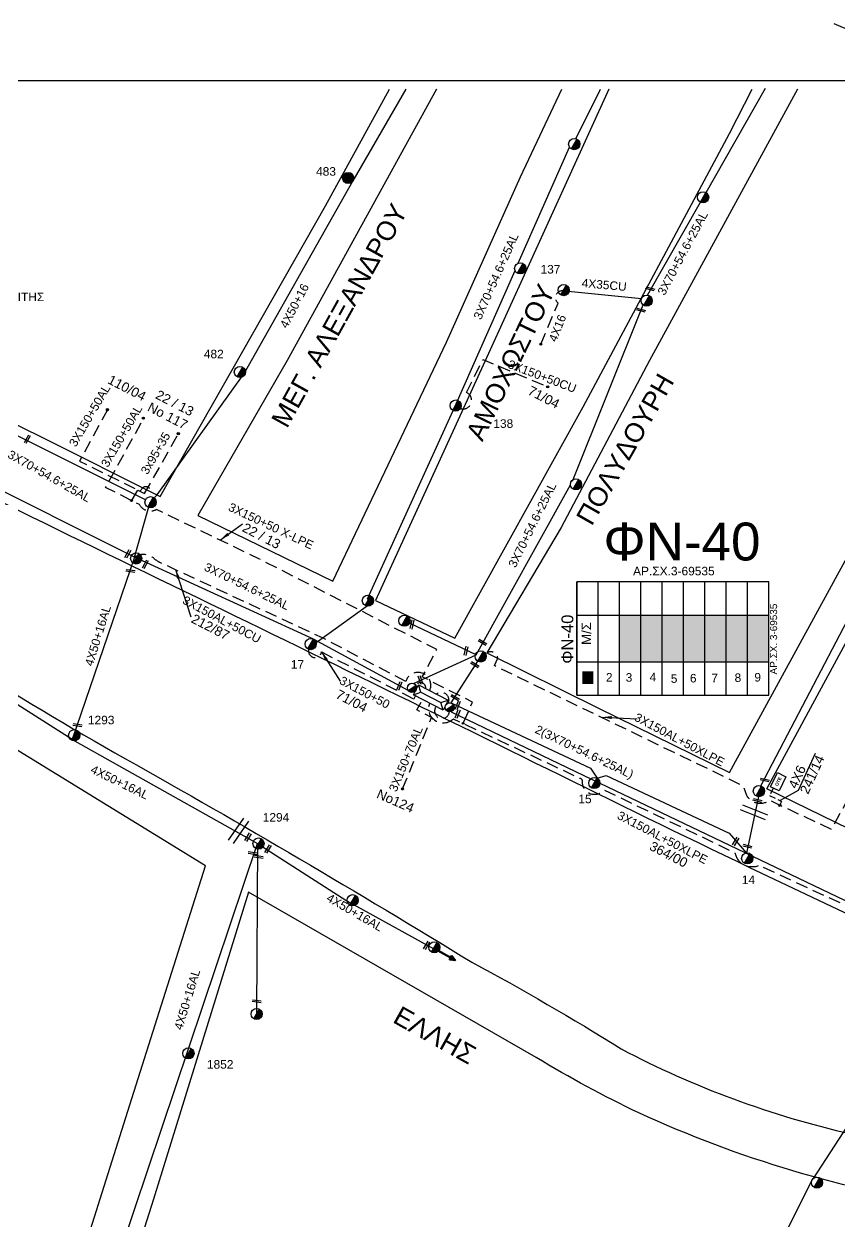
# Model space of a CAD drawing. Header units: millimetres. Extents: x 5010 to 7184, y -101 to 935.
# Drawn here: x 5841.1 to 6013.1, y 673.4 to 925.7 of the extents above; entities that cross this region are included whole.
import ezdxf
from ezdxf.enums import TextEntityAlignment as Align

# ---------------------------------------------------------------- set-up
doc = ezdxf.new("R2010")
doc.units = ezdxf.units.MM
doc.linetypes.add('DASHED', pattern=[19.05, 12.7, -6.35])
for name, color, linetype in [('Pillar OTE', 7, 'Continuous'), ('Ασφαλειοκιβώτια Χ.Τ 9 αναχωρήσεων', 7, 'Continuous'), ('Γέφυρες Εναερίου Δικτύου', 7, 'Continuous'), ('Γυμνά εναέρια ΧΤ (3Φ)   4x35CU', 7, 'Continuous'), ('Γυμνά εναέρια ΧΤ και ΦΟΠ (3Φ)   4x50+16AL', 7, 'Continuous'), ('Εναέρια παροχή ΧΤ 4x16', 7, 'SYN_LINE'), ('Επίτονοι', 7, 'Continuous'), ('Επιγραφές - Σχήματα', 7, 'Continuous'), ('Καλώδια ΧΤ   3x150+50AL', 7, 'DASHED'), ('Καλώδια ΧΤ   3x150+50CU', 7, 'DASHED'), ('Καλώδια ΧΤ   3x150+70AL', 7, 'DASHED'), ('Καλώδια ΧΤ   3x150AL+50CU', 7, 'DASHED'), ('Καλώδια ΧΤ   3x150AL+50XLPE', 7, 'DASHED'), ('Καλώδια ΧΤ   3x95+35CU', 7, 'DASHED'), ('Μηχανική τομή', 7, 'Continuous'), ('Στύλος Ξύλινος', 7, 'Continuous'), ('Στύλος Ξύλινος @ 1', 7, 'Continuous'), ('Στύλος ΦΜ', 7, 'Continuous'), ('Στύλος ΦΜ @ 1', 7, 'Continuous'), ('Συνδέσεις', 7, 'Continuous'), ('Συνεστραμμένα ΧΤ   3x70+54.6+25AL', 7, 'SYN_LINE'), ('Τομή', 7, 'Continuous'), ('Υποσταθμός εναέριος 2 στύλων', 7, 'Continuous'), ('Υποσταθμός πόλεως', 7, 'Continuous'), ('Υπόβαθρο ΔΕΗ', 7, 'Continuous'), ('Υπόγεια καλώδια Παροχών ΧΤ   4x6', 7, 'DASHED')]:
    doc.layers.add(name, color=color, linetype=linetype)
doc.styles.get("Standard").update_dxf_attribs({"font": 'arial.ttf'})
doc.linetypes.add('SYN_LINE', pattern='A,0.5,-0.0001,["/\\/\\/\\/",Standard,S=0.1,R=0,X=0,Y=-0.05],-0.25', length=0.7501)
doc.dimstyles.new('ISO-25', dxfattribs={"dimtxt": 2.5, "dimasz": 2.5, "dimexe": 1.25, "dimexo": 0.625, "dimtad": 1, "dimtxsty": 'Standard', "dimcen": 2.5, "dimaunit": 2, "dimazin": 0, "dimtfac": 1, "dimtmove": 0, "dimatfit": 3, "dimfxl": 1, "dimarcsym": 0})

# ---------------------------------------------------------------- blocks, each defined once
blk = doc.blocks.new('ΑΣΦΑΛΕΙΟΚΙΒΩΤΙΟ ΥΠΟΣΤΑΘΜΟΥ 9 ΑΝΑΧΩΡΗΣΕΩΝ')
at = {"layer": 'Ασφαλειοκιβώτια Χ.Τ 9 αναχωρήσεων', "ltscale": 40}
for p, q in [((-23.8, 40.36), (24.02, 40.36)), ((-9.72, 40.36), (-9.72, -40.64)), ((9.94, 40.36), (9.94, -40.64)), ((-23.8, 31.36), (24.02, 31.36)), ((-23.8, 22.36), (24.02, 22.36)), ((-23.8, 13.36), (24.02, 13.36)), ((-23.8, 4.36), (24.02, 4.36)), ((-23.8, -4.64), (24.02, -4.64)), ((-23.8, -13.64), (24.02, -13.64)), ((-23.8, -22.64), (24.02, -22.64)), ((-23.8, -31.64), (24.02, -31.64))]:
    blk.add_line(p, q, dxfattribs=at)
at = {"layer": 'Ασφαλειοκιβώτια Χ.Τ 9 αναχωρήσεων'}
blk.add_lwpolyline([(-23.8, -40.64), (24.02, -40.64), (24.02, 40.36), (-23.8, 40.36)], close=True, dxfattribs=at)
for s, p in [('1', (-18.22, 37.06)), ('2', (-18.02, 28.07)), ('3', (-18.09, 19.73)), ('4', (-17.94, 9.66)), ('5', (-18.55, 0.71)), ('6', (-18.4, -7.35)), ('7', (-18.34, -16.37)), ('8', (-18.19, -26.2)), ('9', (-18.02, -34.53))]:
    blk.add_text(s, height=3.6, rotation=270, dxfattribs=at).set_placement(p)
at = {"layer": 'Ασφαλειοκιβώτια Χ.Τ 9 αναχωρήσεων', "ltscale": 40}
for tag, height, p in [('ΟΝΟΜΑ', 5, (-0.16, 44.31)), ('ΚΕΙΜΕΝΟ 1', 2, (17.06, 35.59)), ('ΚΕΙΜΕΝΟ 2', 2, (17.06, 26.88)), ('ΚΕΙΜΕΝΟ 3', 2, (17.06, 17.69)), ('ΚΕΙΜΕΝΟ 4', 2, (17.06, 8.71)), ('ΚΕΙΜΕΝΟ 5', 2, (17.06, -0.13)), ('ΚΕΙΜΕΝΟ 6', 2, (17.06, -9.05)), ('ΚΕΙΜΕΝΟ 7', 2, (17.06, -18.13)), ('ΚΕΙΜΕΝΟ 8', 2, (17.06, -26.85)), ('ΚΕΙΜΕΝΟ 9', 2, (17.06, -35.99)), ('ΣΧ', 2, (-0.1, -42.64))]:
    blk.add_attdef(tag, text='', height=height, dxfattribs=at).set_placement(p, align=Align.MIDDLE_CENTER)
blk = doc.blocks.new('ΥΠΟΣΤΑΘΜΟΣ ΕΝΑΕΡΙΟΣ ΕΠΙ 2 ΣΤΥΛΩΝ')
at = {"layer": 'Υποσταθμός εναέριος 2 στύλων', "linetype": 'Continuous'}
for points in [[(-11.97, -2.11, 0.574793), (-8.45, -0.07, 0.268822), (-9.64, 1.98)], [(9.68, -2.15, 0.574793), (13.19, -0.1, 0.268822), (12.01, 1.95)]]:
    blk.add_hatch(color=256, dxfattribs=at).paths.add_polyline_path(points)
for p, q in [((-11.97, -2.11), (-9.64, 1.98)), ((9.68, -2.15), (12.01, 1.95))]:
    blk.add_line(p, q, dxfattribs=at)
for centre in [(-10.81, -0.07), (10.84, -0.1)]:
    blk.add_circle(centre, 2.36, dxfattribs=at)
at = {"layer": 'Υποσταθμός πόλεως', "linetype": 'Continuous', "ltscale": 40}
blk.add_lwpolyline([(-8.57, 2.82), (8.57, 2.82), (8.57, -2.82), (-8.57, -2.82)], close=True, dxfattribs=at)
for points in [[(-5.75, 0), (-8.57, 2.82)], [(-8.57, -2.82), (-5.75, 0)], [(-5.75, 0), (5.75, 0)], [(5.75, 0), (8.57, 2.82)], [(8.57, -2.82), (5.75, 0)]]:
    blk.add_lwpolyline(points, dxfattribs=at)
at = {"layer": 'Υποσταθμός εναέριος 2 στύλων', "ltscale": 40, "flags": 1}
for tag, p in [('ΜΕΤΑΣΧΗΜΑΤΙΣΜΟΣ', (14.09, 2.51)), ('ΙΣΧΥΣ', (14.07, -0.28)), ('ΑΡΙΘΜΟΣ', (14.19, -3))]:
    blk.add_attdef(tag, p, '', height=1.8, dxfattribs=at)
blk = doc.blocks.new('ΥΠΑΡΧΩΝ ΤΣΙΜΕΝΤΕΝΙΟΣ ΣΤΥΛΟΣ')
at = {"layer": 'Στύλος ΦΜ'}
blk.add_hatch(color=256, dxfattribs=at).paths.add_polyline_path([(-1.29, -2.28, 0.574793), (2.62, 0, 0.268822), (1.3, 2.27)])
blk.add_line((-1.29, -2.28), (1.3, 2.27), dxfattribs=at)
blk.add_circle((0, 0), 2.62, dxfattribs=at)
at = {"layer": 'Στύλος ΦΜ', "flags": 4}
for tag, p in [('ΑΡΙΘΜΟΣ', (-4.68, 8.05)), ('ΤΥΠΟΣ', (-4.91, 3.03))]:
    blk.add_attdef(tag, p, '', height=4, dxfattribs=at)
blk = doc.blocks.new('ΤΟΜΗ')
at = {"layer": 'Τομή', "ltscale": 40}
for p, q in [((-5.68, 0), (5.68, 0)), ((5.68, -2.33), (-5.68, -2.33))]:
    blk.add_line(p, q, dxfattribs=at)
blk = doc.blocks.new('ΕΠΙΤΟΝΟΣ')
at = {"layer": 'Επίτονοι', "lineweight": 40, "ltscale": 40}
blk.add_hatch(color=256, dxfattribs=at).paths.add_polyline_path([(-1.13, 6.47), (0, 9.1), (1.13, 6.47)])
for p, q in [((-1.13, 6.47), (0, 9.1)), ((1.13, 6.47), (-1.13, 6.47)), ((-1.13, 6.47), (0, 6.47)), ((0, 9.1), (1.13, 6.47)), ((0, 6.47), (0, 0))]:
    blk.add_line(p, q, dxfattribs=at)
blk = doc.blocks.new('ΥΠΑΡΧΩΝ ΞΥΛΙΝΟΣ ΣΤΥΛΟΣ')
at = {"layer": 'Στύλος Ξύλινος'}
h = blk.add_hatch(color=7, dxfattribs=at)
h.paths.add_polyline_path([(-2.62, 0, 0.270008), (-1.29, -2.28), (1.3, 2.27, 0.576266)])
h.paths.add_polyline_path([(-1.29, -2.28, 0.574793), (2.62, 0, 0.268822), (1.3, 2.27)])
at = {"layer": 'Στύλος Ξύλινος', "color": 7}
blk.add_line((-1.29, -2.28), (1.3, 2.27), dxfattribs=at)
blk.add_circle((0, 0), 2.62, dxfattribs=at)
at = {"layer": 'Στύλος Ξύλινος', "flags": 4}
for tag, p in [('ΑΡΙΘΜΟΣ', (-4.91, 8.6)), ('ΤΥΠΟΣ', (-4.85, 3.39))]:
    blk.add_attdef(tag, p, '', height=4, dxfattribs=at)
blk = doc.blocks.new('_ΣΥΝΔΕΣΗ')
at = {"layer": 'Συνδέσεις', "linetype": 'SYN_LINE', "ltscale": 40}
blk.add_hatch(color=256, dxfattribs=at).paths.add_polyline_path([(0.5, -0.01, 1), (-0.5, -0.01, 1)])
at = {"layer": 'Συνδέσεις'}
blk.add_circle((0, -0.01), 0.5, dxfattribs=at)
blk = doc.blocks.new('ΜΗΧΑΝΙΚΗ ΤΟΜΗ')
at = {"layer": 'Μηχανική τομή', "ltscale": 40}
for p, q in [((-1.89, 0.78), (1.89, 0.78)), ((1.89, 0), (-1.89, 0))]:
    blk.add_line(p, q, dxfattribs=at)
blk = doc.blocks.new('TSONTA XT1')
at = {"ltscale": 40}
h = blk.add_hatch(color=256, dxfattribs=at)
h.dxf.hatch_style = 1
h.paths.add_polyline_path([(596, 2487.7), (597.1, 2488.8), (596, 2489.9), (594.9, 2488.8)])
blk.add_lwpolyline([(594.9, 2488.8), (596, 2489.9), (597.1, 2488.8), (596, 2487.7)], close=True, dxfattribs=at)
blk = doc.blocks.new('PILLAR ΟΤΕ')
at = {"layer": 'Pillar OTE', "ltscale": 40}
blk.add_lwpolyline([(-3.31, 2.02), (3.39, 2.02), (3.39, -1.99), (-3.31, -1.99)], close=True, dxfattribs=at)
at = {"layer": 'Pillar OTE', "insert": (-1.81, 0.71), "char_height": 1.3575, "width": 109.961, "attachment_point": 1}
blk.add_mtext('{\\fArial|b1|i0|c161|p34;OTE}', dxfattribs=at)

msp = doc.modelspace()

# ---------------------------------------------------------------- hatches: boundary and pattern name
at = {"layer": 'Ασφαλειοκιβώτια Χ.Τ 9 αναχωρήσεων'}
for color, points in [(2, [(5966.74, 801.09), (5966.74, 791.26), (5971.24, 791.26), (5971.24, 801.09)]), (5, [(5971.24, 801.09), (5971.24, 791.26), (5975.74, 791.26), (5975.74, 801.09)]), (30, [(5975.74, 801.09), (5975.74, 791.26), (5980.24, 791.26), (5980.24, 801.09)]), (27, [(5980.24, 801.09), (5980.24, 791.26), (5984.74, 791.26), (5984.74, 801.09)]), (151, [(5984.74, 801.09), (5984.74, 791.26), (5989.24, 791.26), (5989.24, 801.09)]), (133, [(5989.24, 801.09), (5989.24, 791.26), (5993.74, 791.26), (5993.74, 801.09)]), (85, [(5993.74, 801.09), (5993.74, 791.26), (5998.24, 791.26), (5998.24, 801.09)]), (6, [(5958.93, 786.56), (5961.24, 786.56), (5961.24, 789.27), (5958.93, 789.27)])]:
    msp.add_hatch(color=color, dxfattribs=at).paths.add_polyline_path(points)

# ---------------------------------------------------------------- linework, layer by layer
at = {"layer": 'Γέφυρες Εναερίου Δικτύου', "color": 6, "linetype": 'SYN_LINE', "ltscale": 15}
msp.add_line((5996.58, 765.18), (5993.5, 750.93), dxfattribs=at)
at = {"layer": 'Γέφυρες Εναερίου Δικτύου', "color": 27, "flags": 128}
msp.add_lwpolyline([(5864.43, 813.3), (5867.77, 824.91)], dxfattribs=at)
at = {"layer": 'Γέφυρες Εναερίου Δικτύου', "color": 85, "linetype": 'SYN_LINE', "ltscale": 20, "flags": 128}
msp.add_lwpolyline([(5890.42, 752.97), (5890.16, 717.24)], dxfattribs=at)
at = {"layer": 'Γέφυρες Εναερίου Δικτύου', "color": 85, "linetype": 'DASHED', "ltscale": 0.2}
msp.add_arc((5929.13, 783.15), 1.66, 341.5556, 127.5589, dxfattribs=at)
at = {"layer": 'Γυμνά εναέρια ΧΤ (3Φ)   4x35CU', "color": 5, "flags": 128}
msp.add_lwpolyline([(5955.25, 869.51), (5971.39, 867.86)], dxfattribs=at)
at = {"layer": 'Γυμνά εναέρια ΧΤ και ΦΟΠ (3Φ)   4x50+16AL', "color": 27, "flags": 128}
for points in [[(5910.54, 892.68), (5921.75, 911.99)], [(5869.23, 826.45), (5887.59, 852.03), (5910.55, 892.71)]]:
    msp.add_lwpolyline(points, dxfattribs=at)
at = {"layer": 'Γυμνά εναέρια ΧΤ και ΦΟΠ (3Φ)   4x50+16AL', "color": 2, "flags": 128}
for points in [[(5864.43, 813.3), (5851.34, 774.88)], [(5851.34, 774.88), (5822.03, 793.41), (5814.18, 757.44), (5808.39, 725.43), (5802.61, 697.84), (5798.22, 669.66)], [(5851.34, 774.88), (5890.42, 752.97)]]:
    msp.add_lwpolyline(points, dxfattribs=at)
at = {"layer": 'Γυμνά εναέρια ΧΤ και ΦΟΠ (3Φ)   4x50+16AL', "color": 85, "flags": 128}
msp.add_lwpolyline([(5757.92, 371.22), (5768.24, 416.65), (5778.12, 453.1), (5790.19, 492.22), (5807.55, 487.99), (5829.2, 561.24), (5842.84, 604.5), (5861.56, 667.24), (5890.42, 752.97), (5909.25, 740.91), (5931.04, 728.89)], dxfattribs=at)
at = {"layer": 'Εναέρια παροχή ΧΤ 4x16', "color": 5, "linetype": 'DASHED', "ltscale": 0.2, "flags": 128}
msp.add_lwpolyline([(5950.19, 858.24), (5953.79, 866.89, -0.792177), (5955.25, 869.51, -0.680072)], format="xyb", dxfattribs=at)
at = {"layer": 'Επιγραφές - Σχήματα'}
msp.add_lwpolyline([(5045.81, 913.83), (7035.6, 913.83), (7035.6, -89.73), (5045.81, -89.73)], close=True, dxfattribs=at)
at = {"layer": 'Επιγραφές - Σχήματα', "color": 151, "linetype": 'DASHED', "ltscale": 0.2}
for points in [[(5903.9, 793.35), (5923.4, 783.43)], [(5923.4, 783.43), (5923.74, 784.1)]]:
    msp.add_lwpolyline(points, dxfattribs=at)
msp.add_arc((5902.54, 793.53), 1.37, 164.8695, 352.2327, dxfattribs=at)
at = {"layer": 'Επιγραφές - Σχήματα', "color": 5, "linetype": 'DASHED', "ltscale": 0.2}
msp.add_arc((5924.77, 785.77), 1.11, 352.4044, 151.5413, dxfattribs=at)
at = {"layer": 'Επιγραφές - Σχήματα', "color": 6, "linetype": 'DASHED', "ltscale": 0.2}
msp.add_arc((5929.31, 780.89), 1.56, 141.02, 353.2551, dxfattribs=at)
at = {"layer": 'Καλώδια ΧΤ   3x150+50AL', "color": 27, "linetype": 'DASHED', "ltscale": 0.2, "flags": 128}
msp.add_lwpolyline([(5858.77, 844.41), (5852.86, 833.55), (5865.64, 827.24), (5866.22, 827.95, -0.797475), (5867.71, 827.21), (5869.23, 826.45), (5867.77, 824.91)], format="xyb", dxfattribs=at)
at = {"layer": 'Καλώδια ΧΤ   3x150+50CU', "color": 151, "linetype": 'DASHED', "ltscale": 0.2, "flags": 128}
msp.add_lwpolyline([(5934.5, 848.02), (5937.91, 855.02), (5951.63, 849.22)], dxfattribs=at)
at = {"layer": 'Καλώδια ΧΤ   3x150+50CU', "color": 151, "linetype": 'DASHED', "ltscale": 0.2}
msp.add_arc((5933.76, 846.38), 1.8, 241.5744, 65.5275, dxfattribs=at)
at = {"layer": 'Καλώδια ΧΤ   3x150+70AL', "color": 30, "linetype": 'DASHED', "ltscale": 0.2, "flags": 128}
msp.add_lwpolyline([(5920.99, 764.47), (5927.1, 779.5), (5924.01, 781.15), (5925.28, 783.32)], dxfattribs=at)
at = {"layer": 'Καλώδια ΧΤ   3x150AL+50CU', "color": 27, "linetype": 'DASHED', "ltscale": 0.2, "flags": 128}
msp.add_lwpolyline([(5921.66, 787.12), (5904.12, 796.3), (5869.91, 812.16, -0.085862), (5868.44, 813.17, 0.324504), (5864.43, 813.3, 2.598073)], format="xyb", dxfattribs=at)
at = {"layer": 'Καλώδια ΧΤ   3x150AL+50CU', "color": 27, "linetype": 'DASHED', "ltscale": 0.2}
msp.add_arc((5924.25, 786.32), 2.71, 335.4113, 162.6872, dxfattribs=at)
at = {"layer": 'Καλώδια ΧΤ   3x150AL+50XLPE', "color": 133, "linetype": 'DASHED', "ltscale": 0.2, "flags": 128}
for points in [[(5933.86, 778.5), (5935.76, 782.77), (5925.15, 788.1), (5928.2, 793.85), (5890.69, 813), (5869.1, 823.36, -0.426422), (5865.51, 824.43), (5858.37, 828.05), (5866.49, 842.8)], [(5931.72, 779.21, -0.81467), (5926.75, 782.56)], [(6038.3, 729.48, 0.719804), (6031.11, 732.92, -0.460868), (6028.83, 733.06, 0.472091), (6027.69, 733.76), (5996.21, 748.33, -0.482046), (5991.16, 750.95), (5963.51, 764.23, -0.728312), (5958.95, 765.99, 0.378863), (5958.39, 766.7), (5931.72, 779.21)]]:
    msp.add_lwpolyline(points, format="xyb", dxfattribs=at)
at = {"layer": 'Καλώδια ΧΤ   3x150AL+50XLPE', "color": 85, "linetype": 'DASHED', "ltscale": 0.2, "flags": 128}
msp.add_lwpolyline([(6018.61, 769.35), (6011.47, 755.93), (5998.38, 762.05, -0.544055), (5993.32, 763.85, 0.116056), (5992.65, 765.19), (5940.35, 790.46), (5941.08, 792.01, 0.563136), (5938.78, 793.14, 1.150188)], format="xyb", dxfattribs=at)
at = {"layer": 'Καλώδια ΧΤ   3x95+35CU', "color": 133, "linetype": 'DASHED', "ltscale": 0.2}
msp.add_lwpolyline([(5863.97, 825.43), (5865.18, 827.49), (5866.58, 826.72), (5873.63, 839.19)], dxfattribs=at)
at = {"layer": 'Συνεστραμμένα ΧΤ   3x70+54.6+25AL', "color": 7, "linetype": 'SYN_LINE', "ltscale": 20}
msp.add_line((6019.02, 808.14), (5996.58, 765.18), dxfattribs=at)
at = {"layer": 'Συνεστραμμένα ΧΤ   3x70+54.6+25AL', "color": 27, "linetype": 'SYN_LINE', "ltscale": 15, "flags": 128}
msp.add_lwpolyline([(5957.54, 901.53), (5962.77, 911.99)], dxfattribs=at)
at = {"layer": 'Συνεστραμμένα ΧΤ   3x70+54.6+25AL', "color": 5, "linetype": 'SYN_LINE', "ltscale": 20, "flags": 128}
for points in [[(5985.01, 890.21), (5997.57, 912.21)], [(5972.66, 868.58), (5983.84, 888.16)], [(5956.84, 829.38), (5971.71, 866.54)], [(5936.55, 792.73), (5956.39, 828.56)], [(5923.33, 786.68), (5936.55, 792.73), (5922.48, 799.43)]]:
    msp.add_lwpolyline(points, dxfattribs=at)
at = {"layer": 'Συνεστραμμένα ΧΤ   3x70+54.6+25AL', "color": 27, "linetype": 'SYN_LINE', "ltscale": 20, "flags": 128}
for points in [[(5945.4, 875.32), (5956.2, 899.8)], [(5932.05, 845.02), (5944.72, 873.76)], [(5866.77, 825.41), (5839.11, 839.25)]]:
    msp.add_lwpolyline(points, dxfattribs=at)
at = {"layer": 'Συνεστραμμένα ΧΤ   3x70+54.6+25AL', "color": 151, "linetype": 'SYN_LINE', "ltscale": 20, "flags": 128}
msp.add_lwpolyline([(5901.98, 794.75), (5914.55, 803.86), (5913.6, 804.52), (5932.05, 845.02)], dxfattribs=at)
at = {"layer": 'Συνεστραμμένα ΧΤ   3x70+54.6+25AL', "color": 2, "linetype": 'SYN_LINE', "ltscale": 20, "flags": 128}
for points in [[(5864.43, 813.3), (5829.31, 830.91)], [(5902.2, 796.02), (5864.43, 813.3)], [(5922.17, 785.24), (5902.21, 796.02)]]:
    msp.add_lwpolyline(points, dxfattribs=at)
at = {"layer": 'Συνεστραμμένα ΧΤ   3x70+54.6+25AL', "color": 85, "linetype": 'SYN_LINE', "ltscale": 15, "flags": 128}
msp.add_lwpolyline([(5931.24, 782.6), (5937.48, 792.4)], dxfattribs=at)
at = {"layer": 'Συνεστραμμένα ΧΤ   3x70+54.6+25AL', "color": 6, "linetype": 'SYN_LINE', "ltscale": 20, "flags": 128}
for points in [[(5931.37, 782.55), (5960.61, 768.87)], [(5931.22, 780.75), (5962.62, 765.71)], [(5960.61, 768.87), (5962.03, 766.73), (5963.96, 767.3)], [(5963.96, 767.3), (5989.86, 755.18), (5993.5, 750.93)], [(5962.62, 765.71), (6038.3, 729.48), (6067.15, 714.8)]]:
    msp.add_lwpolyline(points, dxfattribs=at)
at = {"layer": 'Συνεστραμμένα ΧΤ   3x70+54.6+25AL', "color": 133, "linetype": 'SYN_LINE', "ltscale": 20, "flags": 128}
for points in [[(6007.64, 682.38), (6038.3, 729.48)], [(5988.3, 644.34), (5990.62, 648.47), (6007.27, 681.81)]]:
    msp.add_lwpolyline(points, dxfattribs=at)
at = {"layer": 'Υπόβαθρο ΔΕΗ', "flags": 128}
for points in [[(6004.27, 911.99), (5973.05, 854.76), (5954.42, 819.58), (5938.78, 793.14), (5962.35, 781.5), (5989.97, 767.95), (6018.48, 820.18), (6054.41, 889.84), (6062.25, 904.39), (6012.02, 925.74)], [(5779.9, 909.24), (5764.75, 880.14), (5811.22, 855.12), (5844.91, 838.63), (5869.87, 826.13), (5904.72, 887.4), (5918.27, 911.99)], [(5928.18, 911.99), (5896.62, 854.79), (5877.82, 822.14), (5906.32, 808.25), (5930.23, 858.69), (5945.86, 893.54), (5954.59, 911.99)], [(5928.18, 911.99), (5896.62, 854.79), (5877.82, 822.14), (5906.32, 808.25), (5930.23, 858.69), (5945.86, 893.54), (5954.59, 911.99)], [(5964.5, 911.99), (5938.78, 855.5), (5915.26, 804.22), (5932.01, 796.23), (5959.09, 845.01), (5989.97, 902.68), (5994.73, 911.99)], [(5964.5, 911.99), (5938.78, 855.5), (5915.26, 804.22), (5932.01, 796.23), (5959.09, 845.01), (5989.97, 902.68), (5994.73, 911.99)], [(6004.51, 764.22), (6008.1, 772.04)]]:
    msp.add_lwpolyline(points, dxfattribs=at)
for points in [[(5737.21, 796.03), (5727.29, 720.9), (5721.45, 664.58, 0.03013), (5717.47, 618.06, 0.007223), (5716.16, 551.49, -0.004349), (5713.85, 498.53, -0.002152), (5710.42, 430.44), (5753.57, 392.45), (5784.48, 504.12), (5801.03, 500.15), (5832.71, 600.57), (5863.5, 697.91), (5879.41, 748.28), (5821.57, 783.72), (5802.8, 686.29), (5798.16, 660.83), (5789.78, 661.6), (5805.45, 750.78), (5812.3, 789.91), (5720.14, 857.34), (5724.78, 882.58), (5633.98, 908.45)], [(5734.92, 877.45), (5731.4, 859.76), (5794.05, 814.72, 0.028998), (5862.55, 770.84, -0.009322), (5935.63, 727.93, -0.01684), (5967.1, 709.66, 0.065399), (6015.63, 691.75, 0.023792), (6038.76, 687.92), (6055.78, 719.02, -0.005825), (5970.05, 759.54, 0.00172), (5885.71, 800.9, -0.002846), (5800.01, 842.92, 0.004593), (5734.92, 877.45, -13.107716)], [(5734.92, 877.45), (5731.4, 859.76), (5794.05, 814.72, 0.028998), (5862.55, 770.84, -0.009322), (5935.63, 727.93, -0.01684), (5967.1, 709.66, 0.065399), (6015.63, 691.75, 0.023792), (6038.76, 687.92), (6055.78, 719.02, -0.005825), (5970.05, 759.54, 0.00172), (5885.71, 800.9, -0.002846), (5800.01, 842.92, 0.004593), (5734.92, 877.45, -13.107716)], [(5997.85, 764.46), (6041.21, 844.58, 0.020078), (6110.59, 812.52), (6094.99, 774.6), (6076.07, 726.33), (5997.85, 764.46)], [(5997.85, 764.46), (6041.21, 844.58, 0.020078), (6110.59, 812.52), (6094.99, 774.6), (6076.07, 726.33), (5997.85, 764.46)], [(5974.53, 651.11), (6024.03, 618.55), (6046.83, 647.79), (6053.92, 660.57), (6055.01, 666.26), (6037.24, 676.46, -0.071197), (5970.8, 696.19, -0.025167), (5949.19, 707.84), (5888.53, 742.68), (5868.48, 677.97), (5848.91, 616.59), (5828.78, 550.7), (5808.89, 486.12), (5791.75, 490.64), (5771.53, 421.23), (5761.62, 385.47), (5814.23, 342.39)], [(5974.53, 651.11), (6024.03, 618.55), (6046.83, 647.79), (6053.92, 660.57), (6055.01, 666.26), (6037.24, 676.46, -0.071197), (5970.8, 696.19, -0.025167), (5949.19, 707.84), (5888.53, 742.68), (5868.48, 677.97), (5848.91, 616.59), (5828.78, 550.7), (5808.89, 486.12), (5791.75, 490.64), (5771.53, 421.23), (5761.62, 385.47), (5814.23, 342.39)]]:
    msp.add_lwpolyline(points, format="xyb", dxfattribs=at)
at = {"layer": 'Υπόγεια καλώδια Παροχών ΧΤ   4x6', "color": 85, "linetype": 'DASHED', "ltscale": 0.1}
msp.add_lwpolyline([(5999.19, 764.6), (5998.41, 763.06), (6000.94, 761.84), (6000.67, 761.28)], dxfattribs=at)

# ---------------------------------------------------------------- block references
at = {"layer": 'Pillar OTE', "xscale": 0.4999999999999999, "yscale": 0.4999999999999999, "zscale": 0.4999999999999999, "rotation": 64.14389666274676}
msp.add_blockref('PILLAR ΟΤΕ', (6000.22, 765.96), dxfattribs=at)
at = {"layer": 'Ασφαλειοκιβώτια Χ.Τ 9 αναχωρήσεων'}
ref = msp.add_blockref('ΑΣΦΑΛΕΙΟΚΙΒΩΤΙΟ ΥΠΟΣΤΑΘΜΟΥ 9 ΑΝΑΧΩΡΗΣΕΩΝ', (5977.92, 796.12), dxfattribs=dict(at, xscale=0.5, yscale=0.5, zscale=0.5, rotation=90))
ref.add_attrib('ΟΝΟΜΑ', 'ΦΝ-40', dxfattribs={"ltscale": 40, "height": 2.5, "rotation": 90}).set_placement((5955.76, 796.04), align=Align.MIDDLE_CENTER)
ref.add_attrib('ΣΧ', 'ΑΡ.ΣΧ. 3-69535', dxfattribs={"ltscale": 40, "height": 1.5, "rotation": 90}).set_placement((5999.24, 796.07), align=Align.MIDDLE_CENTER)
at = {"layer": 'Επίτονοι', "xscale": 0.4499999999998202, "yscale": 0.4499999999998202, "zscale": 0.4499999999998202, "rotation": 240.8753475465496}
msp.add_blockref('ΕΠΙΤΟΝΟΣ', (5928.6, 730.31), dxfattribs=at)
msp.add_blockref('ΕΠΙΤΟΝΟΣ', (5928.6, 730.31), dxfattribs=at)
at = {"layer": 'Μηχανική τομή'}
for p, xscale, yscale, zscale, rotation in [((5973.27, 870.09), 0.4999999999997988, 0.4999999999997988, 0.4999999999997988, 165.21748676304), ((5971.32, 865.59), 0.4999999999997988, 0.4999999999997988, 0.4999999999997988, 165.21748676304), ((5841.68, 838.3), 0.499999999999892, 0.499999999999892, 0.499999999999892, 240.8781210809416), ((5862.89, 814.11), 0.499999999999892, 0.499999999999892, 0.499999999999892, 240.8781210809416), ((5866.57, 811.91), 0.499999999999892, 0.499999999999892, 0.499999999999892, 240.8781210809416), ((5863.63, 810.63), 0.4999999999999005, 0.4999999999999005, 0.4999999999999005, 172.0121817505697), ((5923.17, 799.1), 0.4999999999997656, 0.4999999999997656, 0.4999999999997656, 77.60464848943172), ((5937.73, 795.2), 0.4999999999997727, 0.4999999999997727, 0.4999999999997727, 329.3639207382435), ((5934.57, 793.54), 0.4999999999997656, 0.4999999999997656, 0.4999999999997656, 77.60464848943172), ((5936.16, 790.49), 0.4999999999997727, 0.4999999999997727, 0.4999999999997727, 329.3639207382435), ((5924.96, 787.51), 0.49999999999978, 0.49999999999978, 0.49999999999978, 109.2761788112919), ((5920.14, 786.22), 0.4999999999999203, 0.4999999999999203, 0.4999999999999203, 248.6144360402801), ((5931.96, 783.54), 0.4999999999997727, 0.4999999999997727, 0.4999999999997727, 329.3639207382435), ((5932.43, 782.17), 0.4999999999999203, 0.4999999999999203, 0.4999999999999203, 248.6144360402801), ((5932.41, 780.34), 0.4999999999999203, 0.4999999999999203, 0.4999999999999203, 248.6144360402801), ((5852.46, 778.1), 0.4999999999999005, 0.4999999999999005, 0.4999999999999005, 172.0121817505697), ((5997.44, 766.55), 0.4999999999999563, 0.4999999999999563, 0.4999999999999563, 166.524943246318), ((5995.91, 762.24), 0.4999999999999563, 0.4999999999999563, 0.4999999999999563, 166.524943246318), ((5888.23, 754.4), 0.4999999999999092, 0.4999999999999092, 0.4999999999999092, 239.2512852772683), ((5892.43, 751.91), 0.4999999999999092, 0.4999999999999092, 0.4999999999999092, 239.2512852772683), ((5991.09, 753.49), 0.4999999999999092, 0.4999999999999092, 0.4999999999999092, 239.2512852772683), ((5993.74, 752.58), 0.4999999999999563, 0.4999999999999563, 0.4999999999999563, 166.524943246318), ((5889.39, 751.12), 0.4999999999999005, 0.4999999999999005, 0.4999999999999005, 172.0121817505697), ((5890.69, 750.35), 0.4999999999999005, 0.4999999999999005, 0.4999999999999005, 172.0121817505697), ((5925.88, 731.59), 0.4999999999999092, 0.4999999999999092, 0.4999999999999092, 239.2512852772683), ((5890.27, 719.9), 0.4999999999999005, 0.4999999999999005, 0.4999999999999005, 172.0121817505697)]:
    msp.add_blockref('ΜΗΧΑΝΙΚΗ ΤΟΜΗ', p, dxfattribs=dict(at, xscale=xscale, yscale=yscale, zscale=zscale, rotation=rotation))
at = {"layer": 'Στύλος Ξύλινος @ 1', "ltscale": 40}
ref = msp.add_blockref('ΥΠΑΡΧΩΝ ΞΥΛΙΝΟΣ ΣΤΥΛΟΣ', (5909.52, 893.28), dxfattribs=dict(at, xscale=0.4499999999998181, yscale=0.4499999999998181, zscale=0.4499999999998181))
ref.add_attrib('ΑΡΙΘΜΟΣ', '483', (5902.75, 893.75), dxfattribs={"layer": 'Στύλος Ξύλινος', "height": 1.8, "flags": 4})
at = {"layer": 'Στύλος ΦΜ @ 1', "ltscale": 40, "xscale": 0.4499999999998181, "yscale": 0.4499999999998181, "zscale": 0.4499999999998181}
for p in [(5957.2, 900.41), (5957.2, 900.41), (5984.39, 889.2), (5984.39, 889.2), (5954.98, 869.63), (5954.98, 869.63), (5972.49, 867.42), (5957.56, 828.68), (5867.84, 824.92), (5867.84, 824.92), (5864.81, 813.06), (5864.81, 813.06), (5913.68, 804.16), (5921.39, 799.93), (5937.48, 792.4), (5937.48, 792.4), (5996.14, 764.01), (5996.14, 764.01), (5910.46, 741.01), (5910.46, 741.01), (5927.69, 731.07), (5927.69, 731.07), (5890.21, 717.02), (6008.4, 681.48), (6008.4, 681.48)]:
    msp.add_blockref('ΥΠΑΡΧΩΝ ΤΣΙΜΕΝΤΕΝΙΟΣ ΣΤΥΛΟΣ', p, dxfattribs=at)
at = {"layer": 'Στύλος ΦΜ @ 1', "ltscale": 40}
ref = msp.add_blockref('ΥΠΑΡΧΩΝ ΤΣΙΜΕΝΤΕΝΙΟΣ ΣΤΥΛΟΣ', (5945.81, 874.21), dxfattribs=dict(at, xscale=0.4499999999998181, yscale=0.4499999999998181, zscale=0.4499999999998181))
ref.add_attrib('ΤΥΠΟΣ', '137', (5950.09, 873.13), dxfattribs={"layer": 'Στύλος ΦΜ', "height": 1.8, "flags": 4})
ref = msp.add_blockref('ΥΠΑΡΧΩΝ ΤΣΙΜΕΝΤΕΝΙΟΣ ΣΤΥΛΟΣ', (5945.81, 874.21), dxfattribs=dict(at, xscale=0.4499999999998181, yscale=0.4499999999998181, zscale=0.4499999999998181))
ref.add_attrib('ΤΥΠΟΣ', '137', (5950.09, 873.13), dxfattribs={"layer": 'Στύλος ΦΜ', "height": 1.8, "flags": 4})
ref = msp.add_blockref('ΥΠΑΡΧΩΝ ΤΣΙΜΕΝΤΕΝΙΟΣ ΣΤΥΛΟΣ', (5886.69, 852.36), dxfattribs=dict(at, xscale=0.4499999999998181, yscale=0.4499999999998181, zscale=0.4499999999998181))
ref.add_attrib('ΤΥΠΟΣ', '482', (5879.08, 855.26), dxfattribs={"layer": 'Στύλος ΦΜ', "height": 1.8, "flags": 4})
ref = msp.add_blockref('ΥΠΑΡΧΩΝ ΤΣΙΜΕΝΤΕΝΙΟΣ ΣΤΥΛΟΣ', (5932.2, 845.29), dxfattribs=dict(at, xscale=0.4499999999998181, yscale=0.4499999999998181, zscale=0.4499999999998181))
ref.add_attrib('ΑΡΙΘΜΟΣ', '138', (5940.14, 840.59), dxfattribs={"layer": 'Στύλος ΦΜ', "height": 1.8, "flags": 4})
ref = msp.add_blockref('ΥΠΑΡΧΩΝ ΤΣΙΜΕΝΤΕΝΙΟΣ ΣΤΥΛΟΣ', (5901.62, 795), dxfattribs=dict(at, xscale=0.4499999999998181, yscale=0.4499999999998181, zscale=0.4499999999998181))
ref.add_attrib('ΤΥΠΟΣ', '17', (5897.42, 789.82), dxfattribs={"layer": 'Στύλος ΦΜ', "height": 1.8, "flags": 4})
ref = msp.add_blockref('ΥΠΑΡΧΩΝ ΤΣΙΜΕΝΤΕΝΙΟΣ ΣΤΥΛΟΣ', (5901.62, 795), dxfattribs=dict(at, xscale=0.4499999999998181, yscale=0.4499999999998181, zscale=0.4499999999998181))
ref.add_attrib('ΤΥΠΟΣ', '17', (5897.42, 789.82), dxfattribs={"layer": 'Στύλος ΦΜ', "height": 1.8, "flags": 4})
ref = msp.add_blockref('ΥΠΑΡΧΩΝ ΤΣΙΜΕΝΤΕΝΙΟΣ ΣΤΥΛΟΣ', (5851.74, 775.8), dxfattribs=dict(at, xscale=0.4499999999998181, yscale=0.4499999999998181, zscale=0.4499999999998181))
ref.add_attrib('ΤΥΠΟΣ', '1293', (5854.63, 778.1), dxfattribs={"layer": 'Στύλος ΦΜ', "height": 1.8, "flags": 4})
ref = msp.add_blockref('ΥΠΑΡΧΩΝ ΤΣΙΜΕΝΤΕΝΙΟΣ ΣΤΥΛΟΣ', (5851.74, 775.8), dxfattribs=dict(at, xscale=0.4499999999998181, yscale=0.4499999999998181, zscale=0.4499999999998181))
ref.add_attrib('ΤΥΠΟΣ', '1293', (5854.63, 778.1), dxfattribs={"layer": 'Στύλος ΦΜ', "height": 1.8, "flags": 4})
ref = msp.add_blockref('ΥΠΑΡΧΩΝ ΤΣΙΜΕΝΤΕΝΙΟΣ ΣΤΥΛΟΣ', (5961.45, 765.71), dxfattribs=dict(at, xscale=0.4499999999998181, yscale=0.4499999999998181, zscale=0.4499999999998181))
ref.add_attrib('ΤΥΠΟΣ', '15', (5958.07, 761.47), dxfattribs={"layer": 'Στύλος ΦΜ', "height": 1.8, "flags": 4})
ref = msp.add_blockref('ΥΠΑΡΧΩΝ ΤΣΙΜΕΝΤΕΝΙΟΣ ΣΤΥΛΟΣ', (5961.45, 765.71), dxfattribs=dict(at, xscale=0.4499999999998181, yscale=0.4499999999998181, zscale=0.4499999999998181))
ref.add_attrib('ΤΥΠΟΣ', '15', (5958.07, 761.47), dxfattribs={"layer": 'Στύλος ΦΜ', "height": 1.8, "flags": 4})
ref = msp.add_blockref('ΥΠΑΡΧΩΝ ΤΣΙΜΕΝΤΕΝΙΟΣ ΣΤΥΛΟΣ', (5890.61, 752.96), dxfattribs=dict(at, xscale=0.4499999999998181, yscale=0.4499999999998181, zscale=0.4499999999998181))
ref.add_attrib('ΤΥΠΟΣ', '1294', (5891.51, 757.59), dxfattribs={"layer": 'Στύλος ΦΜ', "height": 1.8, "flags": 4})
ref = msp.add_blockref('ΥΠΑΡΧΩΝ ΤΣΙΜΕΝΤΕΝΙΟΣ ΣΤΥΛΟΣ', (5890.61, 752.96), dxfattribs=dict(at, xscale=0.4499999999998181, yscale=0.4499999999998181, zscale=0.4499999999998181))
ref.add_attrib('ΤΥΠΟΣ', '1294', (5891.51, 757.59), dxfattribs={"layer": 'Στύλος ΦΜ', "height": 1.8, "flags": 4})
ref = msp.add_blockref('ΥΠΑΡΧΩΝ ΤΣΙΜΕΝΤΕΝΙΟΣ ΣΤΥΛΟΣ', (5993.69, 749.83), dxfattribs=dict(at, xscale=0.4499999999998181, yscale=0.4499999999998181, zscale=0.4499999999998181))
ref.add_attrib('ΤΥΠΟΣ', '14', (5992.54, 744.41), dxfattribs={"layer": 'Στύλος ΦΜ', "height": 1.8, "flags": 4})
ref = msp.add_blockref('ΥΠΑΡΧΩΝ ΤΣΙΜΕΝΤΕΝΙΟΣ ΣΤΥΛΟΣ', (5993.69, 749.83), dxfattribs=dict(at, xscale=0.4499999999998181, yscale=0.4499999999998181, zscale=0.4499999999998181))
ref.add_attrib('ΤΥΠΟΣ', '14', (5992.54, 744.41), dxfattribs={"layer": 'Στύλος ΦΜ', "height": 1.8, "flags": 4})
ref = msp.add_blockref('ΥΠΑΡΧΩΝ ΤΣΙΜΕΝΤΕΝΙΟΣ ΣΤΥΛΟΣ', (5875.84, 708.72), dxfattribs=dict(at, xscale=0.4499999999998181, yscale=0.4499999999998181, zscale=0.4499999999998181))
ref.add_attrib('ΤΥΠΟΣ', '1852', (5879.73, 705.5), dxfattribs={"layer": 'Στύλος ΦΜ', "height": 1.8, "flags": 4})
ref = msp.add_blockref('ΥΠΑΡΧΩΝ ΤΣΙΜΕΝΤΕΝΙΟΣ ΣΤΥΛΟΣ', (5875.84, 708.72), dxfattribs=dict(at, xscale=0.4499999999998181, yscale=0.4499999999998181, zscale=0.4499999999998181))
ref.add_attrib('ΤΥΠΟΣ', '1852', (5879.73, 705.5), dxfattribs={"layer": 'Στύλος ΦΜ', "height": 1.8, "flags": 4})
at = {"layer": 'Συνδέσεις', "xscale": 0.4500000000000455, "yscale": 0.4500000000000455, "zscale": 0.4500000000000455}
for p in [(5950.16, 858.25), (5951.6, 849.23), (5858.74, 844.42), (5866.33, 842.64), (5873.69, 839.36), (5863.81, 825.28), (5920.97, 764.48)]:
    msp.add_blockref('_ΣΥΝΔΕΣΗ', p, dxfattribs=at)
at = {"layer": 'Συνδέσεις'}
for p, xscale, yscale, zscale, rotation in [((5605.07, 385.97), 0.2, 0.2, 0.2, 333.511527032759), ((5612.56, 269.31), 0.2447546644197156, 0.2447546644197156, 0.2447546644197156, 335.1912177321973)]:
    msp.add_blockref('TSONTA XT1', p, dxfattribs=dict(at, xscale=xscale, yscale=yscale, zscale=zscale, rotation=rotation))
at = {"layer": 'Τομή'}
for p, xscale, yscale, zscale, rotation in [((5995.32, 760.07), 0.5000000000000473, 0.5000000000000473, 0.5000000000000473, 337.9490532651688), ((5995.32, 760.07), 0.5000000000000473, 0.5000000000000473, 0.5000000000000473, 337.9490532651688), ((5885.91, 756), 0.500000000000049, 0.500000000000049, 0.500000000000049, 55.63111601555431), ((5885.91, 756), 0.500000000000049, 0.500000000000049, 0.500000000000049, 55.63111601555431)]:
    msp.add_blockref('ΤΟΜΗ', p, dxfattribs=dict(at, xscale=xscale, yscale=yscale, zscale=zscale, rotation=rotation))
at = {"layer": 'Υποσταθμός εναέριος 2 στύλων', "lineweight": 30, "xscale": 0.4129611140485583, "yscale": 0.4129611140485583, "zscale": 0.4129611140485583, "rotation": 332.8299221412701}
msp.add_blockref('ΥΠΟΣΤΑΘΜΟΣ ΕΝΑΕΡΙΟΣ ΕΠΙ 2 ΣΤΥΛΩΝ', (5926.96, 783.76), dxfattribs=at)

# ---------------------------------------------------------------- texts
at = {"layer": 'Γυμνά εναέρια ΧΤ (3Φ)   4x35CU'}
msp.add_text('4X35CU', height=1.8, rotation=354.9412, dxfattribs=at).set_placement((5963.52, 870.75), align=Align.MIDDLE)
at = {"layer": 'Γυμνά εναέρια ΧΤ και ΦΟΠ (3Φ)   4x50+16AL'}
for s, rotation, p in [('4X50+16', 62.27, (5898.17, 866.32)), ('4X50+16AL', 72.9277, (5856.72, 796.79)), ('4X50+16AL', 334.0791, (5861.35, 765.9)), ('4X50+16AL', 329.9294, (5910.93, 738.44)), ('4X50+16AL', 73.0093, (5875.56, 720.09))]:
    msp.add_text(s, height=1.8, rotation=rotation, dxfattribs=at).set_placement(p, align=Align.MIDDLE)
at = {"layer": 'Εναέρια παροχή ΧΤ 4x16', "ltscale": 20}
msp.add_text('4X16', height=1.8, rotation=68.6637, dxfattribs=at).set_placement((5953.65, 861.61), align=Align.MIDDLE)
at = {"layer": 'Επιγραφές - Σχήματα', "linetype": 'DASHED', "ltscale": 0.2, "attachment_point": 1}
for s, insert, char_height, width, rotation in [('ΜΕΓ. ΑΛΕΞΑΝΔΡΟΥ', (5893.11, 842.24), 4, 59.9896, 60.9337), ('ΑΜΟΧΩΣΤΟΥ', (5934.21, 839.27), 4, 59.9896, 64.2242), ('110/04', (5859.53, 851.85), 2, 17.7581, 332.7124), ('ΠΟΛΥΔΟΥΡΗ', (5957.41, 821.72), 4, 59.9896, 60.2809), ('22 / 13', (5869.61, 848.68), 2, 17.7581, 332.7124), ('71/04', (5948.14, 849.54), 2, 17.7581, 332.7124), ('Νο 117', (5867.92, 846.07), 2, 17.7581, 332.7124), ('22 / 13', (5887.91, 820.67), 2, 17.7581, 332.7124), ('212/87', (5877.14, 801.46), 2, 17.7581, 332.7124), ('Μ/Σ', (5958.77, 794.83), 2, 3.5878, 90), ('71/04', (5907.62, 785.52), 2, 17.7581, 332.7124), ('241/14', (6004.7, 764.04), 2, 17.7581, 65.5341), ('4Χ6', (6002.26, 765.18), 2, 17.7581, 65.5341), ('Νο124', (5916.13, 764.51), 2, 17.7581, 336.4679), ('364/00', (5973.78, 753.53), 2, 17.7581, 332.7124), ('ΕΛΛΗΣ', (5920.64, 718.88), 4, 48.5909, 330.7454)]:
    msp.add_mtext(s, dxfattribs=dict(at, insert=insert, char_height=char_height, width=width, rotation=rotation))
at = {"layer": 'Επιγραφές - Σχήματα', "color": 1, "linetype": 'Continuous', "ltscale": 0.2, "insert": (5828.06, 869.1), "char_height": 1.8, "width": 8.9343, "attachment_point": 1}
msp.add_mtext('ΣΚΛΑΒΕΝΙΤΗΣ', dxfattribs=at)
at = {"layer": 'Επιγραφές - Σχήματα', "linetype": 'DASHED', "ltscale": 0.2, "attachment_point": 1}
for s, insert, char_height, width in [('ΦΝ-40', (5963.35, 820.63), 8, 24.9768), ('ΑΡ.ΣΧ.3-69535', (5969.61, 811.3), 1.8, 13.052)]:
    msp.add_mtext(s, dxfattribs=dict(at, insert=insert, char_height=char_height, width=width))
at = {"layer": 'Καλώδια ΧΤ   3x150+50AL', "ltscale": 0.2}
for s, rotation, p in [('3X150+50AL', 59.6883, (5854.99, 843.19)), ('3X150+50AL', 59.6883, (5861.74, 838.87)), ('3x95+35', 59.6883, (5868.88, 835.25)), ('3X150+50', 331.9501, (5913.02, 784.83))]:
    msp.add_text(s, height=1.8, rotation=rotation, dxfattribs=at).set_placement(p, align=Align.MIDDLE)
at = {"layer": 'Καλώδια ΧΤ   3x150+50CU', "ltscale": 0.2}
msp.add_text('3X150+50CU', height=1.8, rotation=339.2719, dxfattribs=at).set_placement((5950.45, 851.46), align=Align.MIDDLE)
at = {"layer": 'Καλώδια ΧΤ   3x150+70AL', "ltscale": 0.2}
msp.add_text('3X150+70AL', height=1.8, rotation=67.3607, dxfattribs=at).set_placement((5921.68, 770.8), align=Align.MIDDLE)
at = {"layer": 'Καλώδια ΧΤ   3x150AL+50CU', "ltscale": 0.2}
for s, rotation, p in [('3X150+50 X-LPE', 334.6174, (5893.27, 819.89)), ('3X150AL+50CU', 331.9501, (5882.88, 800.19))]:
    msp.add_text(s, height=1.8, rotation=rotation, dxfattribs=at).set_placement(p, align=Align.MIDDLE)
at = {"layer": 'Καλώδια ΧΤ   3x150AL+50XLPE', "ltscale": 0.2}
for rotation, p in [(332.1253, (5979.42, 774.87)), (332.4094, (5975.84, 754.23))]:
    msp.add_text('3X150AL+50XLPE', height=1.8, rotation=rotation, dxfattribs=at).set_placement(p, align=Align.MIDDLE)
at = {"layer": 'Συνεστραμμένα ΧΤ   3x70+54.6+25AL', "ltscale": 20}
for s, rotation, p in [('3X70+54.6+25AL', 61.9372, (5980.06, 877.42)), ('3X70+54.6+25AL', 65.8922, (5940.7, 872.54)), ('3X70+54.6+25AL', 330.6656, (5846.5, 830.42)), ('3X70+54.6+25AL', 63.6773, (5948.35, 820.12)), ('3X70+54.6+25AL', 334.2004, (5888.17, 807.19)), ('2(3X70+54.6+25AL)', 334.3561, (5959.25, 772.1))]:
    msp.add_text(s, height=1.8, rotation=rotation, dxfattribs=at).set_placement(p, align=Align.MIDDLE)

# ---------------------------------------------------------------- leaders
at = {"layer": 'Επιγραφές - Σχήματα', "ltscale": 40}
for points, override in [([(5882.6, 817.02), (5887.26, 820.38)], {"dimasz": 2, "dimtad": 0}), ([(5873.12, 810.76), (5876.32, 800.73)], {"dimasz": 2, "dimtad": 0}), ([(5903.9, 793.35), (5907.84, 787.22)], {"dimasz": 2, "dimtad": 0}), ([(5963.12, 779.6), (5970.44, 779.28)], {"dimasz": 2, "dimtad": 0}), ([(6000.73, 762.1), (6004.51, 764.22)], {"dimasz": 1, "dimtad": 0})]:
    msp.add_leader(points, dimstyle='ISO-25', override=override, dxfattribs=at)

doc.saveas('drawing.dxf')
